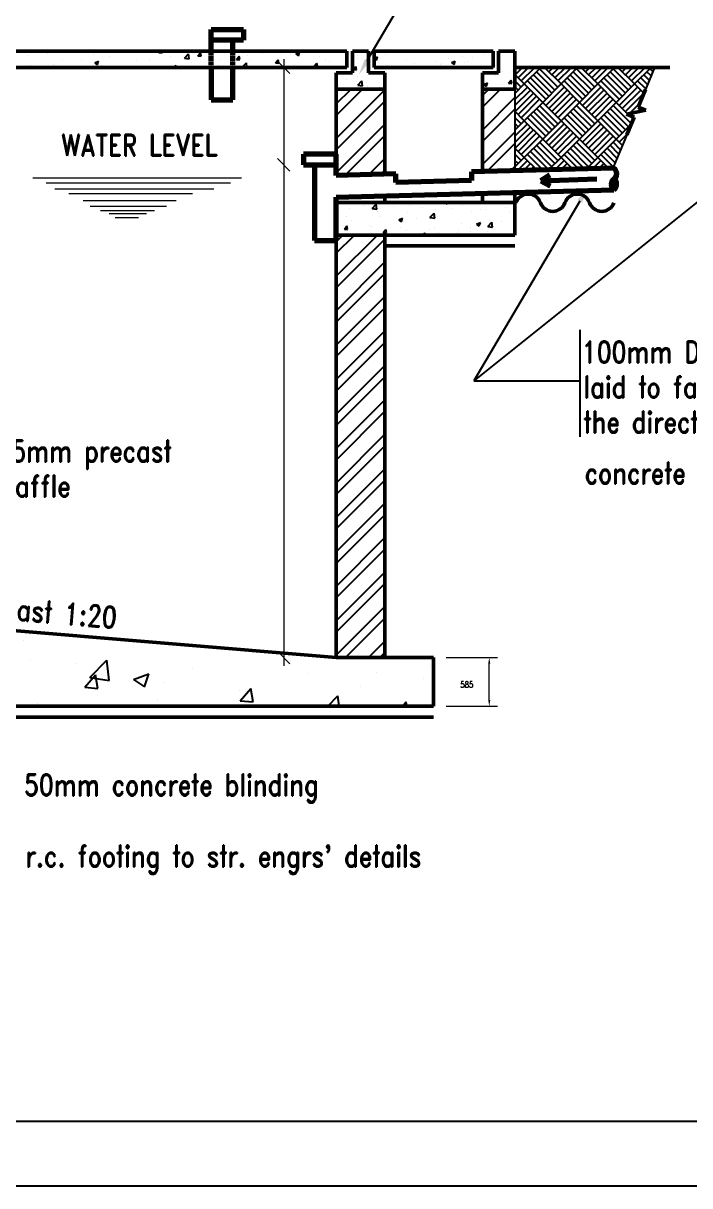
# Model space of a CAD drawing. Header units: inches. Extents: x 23 to 2032867, y 13 to 664695.
# Drawn here: x 1257301 to 1262341, y 494220 to 503013 of the extents above; entities that cross this region are included whole.
import ezdxf

# ---------------------------------------------------------------- set-up
doc = ezdxf.new("R2010")
doc.units = ezdxf.units.IN
doc.header["$MEASUREMENT"] = 0
doc.linetypes.add('DASHED2', pattern=[0.375, 0.25, -0.125])
for name, color, linetype, lineweight in [('DIMEXT', 7, 'Continuous', 9), ('DIMINT', 4, 'Continuous', 0), ('PIPES', 1, 'Continuous', 70), ('TXT2', 7, 'Continuous', 0), ('WALLS', 7, 'Continuous', 50)]:
    doc.layers.add(name, color=color, linetype=linetype, lineweight=lineweight)
for name, color, linetype in [('LIAB', 8, 'Continuous'), ('PLOTYR', 15, 'Continuous'), ('PLUMBING', 8, 'Continuous')]:
    doc.layers.add(name, color=color, linetype=linetype)
doc.styles.add('RomanS', font='romans.shx')
doc.styles.add('TXT1', font='romand__.ttf', dxfattribs={"width": 0.8, "height": 100})

msp = doc.modelspace()

# ---------------------------------------------------------------- linework, layer by layer
for p, q in [((1259901.192, 502730.131), (1260369.904, 503525.009)), ((1261018.713, 502667.361), (1261030.063, 502678.711)), ((1261020.42, 502622.738), (1261076.392, 502678.711)), ((1261043.584, 502599.574), (1261122.722, 502678.711)), ((1261066.749, 502576.409), (1261169.052, 502678.711)), ((1261089.914, 502553.244), (1261215.381, 502678.711)), ((1261344.727, 502530.079), (1261205.738, 502669.068)), ((1261367.892, 502553.244), (1261242.425, 502678.711)), ((1261252.068, 502669.068), (1261261.711, 502678.711)), ((1261275.233, 502645.903), (1261308.041, 502678.711)), ((1261298.397, 502622.738), (1261354.37, 502678.711)), ((1261321.562, 502599.574), (1261400.7, 502678.711)), ((1261344.727, 502576.409), (1261447.029, 502678.711)), ((1261367.892, 502553.244), (1261493.359, 502678.711)), ((1261622.705, 502530.079), (1261483.716, 502669.068)), ((1261645.87, 502553.244), (1261520.403, 502678.711)), ((1261530.046, 502669.068), (1261539.689, 502678.711)), ((1261553.21, 502645.903), (1261586.018, 502678.711)), ((1261576.375, 502622.738), (1261632.348, 502678.711)), ((1261599.54, 502599.574), (1261678.678, 502678.711)), ((1261622.705, 502576.409), (1261725.007, 502678.711)), ((1261645.87, 502553.244), (1261771.337, 502678.711)), ((1261900.683, 502530.079), (1261761.694, 502669.068)), ((1261923.848, 502553.244), (1261798.38, 502678.711)), ((1261808.023, 502669.068), (1261817.667, 502678.711)), ((1261831.188, 502645.903), (1261863.996, 502678.711)), ((1261854.353, 502622.738), (1261910.326, 502678.711)), ((1261877.518, 502599.574), (1261956.655, 502678.711)), ((1261900.683, 502576.409), (1262002.985, 502678.711)), ((1261923.848, 502553.244), (1262049.315, 502678.711)), ((1262075.234, 502678.711), (1262005.873, 502510.627)), ((1262062.029, 502646.711), (1262039.672, 502669.068)), ((1262064.226, 502652.034), (1262062.119, 502654.141)), ((1261089.914, 502553.244), (1261018.713, 502624.445)), ((1261066.749, 502530.079), (1261018.713, 502578.116)), ((1261252.068, 502437.42), (1261113.079, 502576.409)), ((1261275.233, 502460.585), (1261136.244, 502599.574)), ((1261298.397, 502483.75), (1261159.409, 502622.738)), ((1261321.562, 502506.914), (1261182.573, 502645.903)), ((1261530.046, 502437.42), (1261391.057, 502576.409)), ((1261553.21, 502460.585), (1261414.222, 502599.574)), ((1261576.375, 502483.75), (1261437.386, 502622.738)), ((1261599.54, 502506.914), (1261460.551, 502645.903)), ((1261808.023, 502437.42), (1261669.035, 502576.409)), ((1261831.188, 502460.585), (1261692.199, 502599.574)), ((1261854.353, 502483.75), (1261715.364, 502622.738)), ((1261877.518, 502506.914), (1261738.529, 502645.903)), ((1262007.895, 502515.526), (1261947.012, 502576.409)), ((1262021.428, 502548.322), (1261970.177, 502599.574)), ((1262034.962, 502581.119), (1261993.342, 502622.738)), ((1262048.495, 502613.915), (1262016.507, 502645.903)), ((1259667.363, 502402.108), (1259780.166, 502514.911)), ((1259667.363, 502315.24), (1259867.034, 502514.911)), ((1259667.363, 502141.504), (1260035.913, 502510.054)), ((1261018.713, 502482.043), (1261089.914, 502553.244)), ((1261043.584, 502506.914), (1261018.713, 502531.786)), ((1261018.713, 502435.713), (1261113.079, 502530.079)), ((1261018.713, 502514.911), (1261018.713, 501896.431)), ((1261018.713, 502389.384), (1261136.244, 502506.914)), ((1261020.42, 502483.75), (1261018.713, 502485.456)), ((1261020.42, 502344.761), (1261159.409, 502483.75)), ((1261228.903, 502414.255), (1261089.914, 502553.244)), ((1261228.903, 502414.255), (1261367.892, 502553.244)), ((1261252.068, 502391.09), (1261391.057, 502530.079)), ((1261275.233, 502367.925), (1261414.222, 502506.914)), ((1261298.397, 502344.761), (1261437.386, 502483.75)), ((1261506.881, 502414.255), (1261367.892, 502553.244)), ((1261506.881, 502414.255), (1261645.87, 502553.244)), ((1261530.046, 502391.09), (1261669.035, 502530.079)), ((1261553.21, 502367.925), (1261692.199, 502506.914)), ((1261576.375, 502344.761), (1261715.364, 502483.75)), ((1261784.859, 502414.255), (1261645.87, 502553.244)), ((1261784.859, 502414.255), (1261923.848, 502553.244)), ((1261808.023, 502391.09), (1261947.012, 502530.079)), ((1261831.188, 502367.925), (1261970.177, 502506.914)), ((1261854.353, 502344.761), (1261993.342, 502483.75)), ((1261994.361, 502482.73), (1261923.848, 502553.244)), ((1259667.363, 502054.636), (1260035.913, 502423.186)), ((1261043.584, 502321.596), (1261182.573, 502460.585)), ((1261066.749, 502298.431), (1261205.738, 502437.42)), ((1261089.914, 502275.266), (1261228.903, 502414.255)), ((1261344.727, 502252.101), (1261205.738, 502391.09)), ((1261367.892, 502275.266), (1261228.903, 502414.255)), ((1261321.562, 502321.596), (1261460.551, 502460.585)), ((1261344.727, 502298.431), (1261483.716, 502437.42)), ((1261367.892, 502275.266), (1261506.881, 502414.255)), ((1261622.705, 502252.101), (1261483.716, 502391.09)), ((1261645.87, 502275.266), (1261506.881, 502414.255)), ((1261599.54, 502321.596), (1261738.529, 502460.585)), ((1261622.705, 502298.431), (1261761.694, 502437.42)), ((1261645.87, 502275.266), (1261784.859, 502414.255)), ((1261899.627, 502253.157), (1261761.694, 502391.09)), ((1261871.578, 502327.535), (1261784.859, 502414.255)), ((1261886.413, 502330.49), (1261963.244, 502407.322)), ((1261089.914, 502275.266), (1261018.713, 502346.467)), ((1261066.749, 502252.101), (1261018.713, 502300.138)), ((1261252.068, 502159.442), (1261113.079, 502298.431)), ((1261275.233, 502182.607), (1261136.244, 502321.596)), ((1261298.397, 502205.772), (1261159.409, 502344.761)), ((1261321.562, 502228.937), (1261182.573, 502367.925)), ((1261530.046, 502159.442), (1261391.057, 502298.431)), ((1261553.21, 502182.607), (1261414.222, 502321.596)), ((1261576.375, 502205.772), (1261437.386, 502344.761)), ((1261599.54, 502228.937), (1261460.551, 502367.925)), ((1261808.023, 502159.442), (1261669.035, 502298.431)), ((1261831.188, 502182.607), (1261692.199, 502321.596)), ((1261854.353, 502205.772), (1261715.364, 502344.761)), ((1261877.518, 502228.937), (1261738.529, 502367.925)), ((1261944.267, 502342.016), (1261971.864, 502369.612)), ((1259667.363, 501880.9), (1260035.913, 502249.45)), ((1261018.713, 502204.065), (1261089.914, 502275.266)), ((1261043.584, 502228.937), (1261018.713, 502253.808)), ((1261018.713, 502157.735), (1261113.079, 502252.101)), ((1261018.713, 502111.406), (1261136.244, 502228.937)), ((1261228.903, 502136.277), (1261089.914, 502275.266)), ((1261228.903, 502136.277), (1261367.892, 502275.266)), ((1261252.068, 502113.112), (1261391.057, 502252.101)), ((1261275.233, 502089.948), (1261414.222, 502228.937)), ((1261506.881, 502136.277), (1261367.892, 502275.266)), ((1261506.881, 502136.277), (1261645.87, 502275.266)), ((1261530.046, 502113.112), (1261669.035, 502252.101)), ((1261553.21, 502089.948), (1261692.199, 502228.937)), ((1261784.859, 502136.277), (1261645.87, 502275.266)), ((1261784.859, 502136.277), (1261898.143, 502249.562)), ((1259736.178, 501862.847), (1260035.913, 502162.582)), ((1261020.42, 502205.772), (1261018.713, 502207.478)), ((1261020.42, 502066.783), (1261159.409, 502205.772)), ((1261043.584, 502043.618), (1261182.573, 502182.607)), ((1261066.749, 502020.453), (1261205.738, 502159.442)), ((1261089.914, 501997.288), (1261228.903, 502136.277)), ((1261367.892, 501997.288), (1261228.903, 502136.277)), ((1261298.397, 502066.783), (1261437.386, 502205.772)), ((1261321.562, 502043.618), (1261460.551, 502182.607)), ((1261344.727, 502020.453), (1261483.716, 502159.442)), ((1261367.892, 501997.288), (1261506.881, 502136.277)), ((1261645.87, 501997.288), (1261506.881, 502136.277)), ((1261576.375, 502066.783), (1261715.364, 502205.772)), ((1261599.54, 502043.618), (1261738.529, 502182.607)), ((1261622.705, 502020.453), (1261761.694, 502159.442)), ((1261645.87, 501997.288), (1261784.859, 502136.277)), ((1261865.288, 502169.944), (1261760.437, 501915.854)), ((1261831.959, 502089.176), (1261784.859, 502136.277)), ((1261808.023, 502113.112), (1261865.593, 502170.682)), ((1261089.914, 501997.288), (1261018.713, 502068.49)), ((1261275.233, 501904.629), (1261136.244, 502043.618)), ((1261298.397, 501927.794), (1261159.409, 502066.783)), ((1261321.562, 501950.959), (1261182.573, 502089.948)), ((1261344.727, 501974.124), (1261205.738, 502113.112)), ((1261547.56, 501910.279), (1261414.222, 502043.618)), ((1261576.375, 501927.794), (1261437.386, 502066.783)), ((1261599.54, 501950.959), (1261460.551, 502089.948)), ((1261622.705, 501974.124), (1261483.716, 502113.112)), ((1261777.825, 501957.992), (1261692.199, 502043.618)), ((1261791.359, 501990.788), (1261715.364, 502066.783)), ((1261804.892, 502023.584), (1261738.529, 502089.948)), ((1261818.426, 502056.38), (1261761.694, 502113.112)), ((1261831.188, 502089.948), (1261833.043, 502091.802)), ((1259914.586, 501867.518), (1260035.913, 501988.846)), ((1261066.749, 501974.124), (1261018.713, 502022.16)), ((1261018.713, 501926.087), (1261089.914, 501997.288)), ((1261043.584, 501950.959), (1261018.713, 501975.83)), ((1261035.835, 501896.879), (1261113.079, 501974.124)), ((1261083.41, 501898.125), (1261136.244, 501950.959)), ((1261186.381, 501900.822), (1261089.914, 501997.288)), ((1261231.528, 501902.004), (1261113.079, 502020.453)), ((1261273.712, 501903.108), (1261367.892, 501997.288)), ((1261321.287, 501904.354), (1261391.057, 501974.124)), ((1261457.265, 501907.915), (1261367.892, 501997.288)), ((1261368.863, 501905.6), (1261414.222, 501950.959)), ((1261502.413, 501909.097), (1261391.057, 502020.453)), ((1261559.165, 501910.583), (1261645.87, 501997.288)), ((1261606.74, 501911.829), (1261669.035, 501974.124)), ((1261728.15, 501915.008), (1261645.87, 501997.288)), ((1261654.315, 501913.075), (1261692.199, 501950.959)), ((1261764.292, 501925.196), (1261669.035, 502020.453)), ((1261020.42, 501927.794), (1261018.713, 501929.501)), ((1261130.986, 501899.371), (1261159.409, 501927.794)), ((1261178.561, 501900.617), (1261182.573, 501904.629)), ((1261416.438, 501906.846), (1261437.386, 501927.794)), ((1261701.891, 501914.321), (1261715.364, 501927.794)), ((1262553.95, 501785.588), (1260709.38, 500308.959)), ((1261509.438, 501666.001), (1260709.518, 500309.116)), ((1259667.363, 501099.087), (1259978.755, 501410.479)), ((1259667.363, 501359.692), (1259718.151, 501410.479)), ((1259667.363, 501272.824), (1259805.019, 501410.479)), ((1259667.363, 501012.219), (1260035.913, 501380.769)), ((1259667.363, 500838.483), (1260035.913, 501207.033)), ((1259667.363, 500751.615), (1260035.913, 501120.165)), ((1259667.363, 500577.879), (1260035.913, 500946.429)), ((1259667.363, 500491.011), (1260035.913, 500859.561)), ((1259667.363, 500317.275), (1260035.913, 500685.825)), ((1261511.335, 499883.908), (1261511.335, 500694.637)), ((1259667.363, 500230.407), (1260035.913, 500598.957)), ((1259667.363, 500056.671), (1260035.913, 500425.221)), ((1259667.363, 499969.803), (1260035.913, 500338.353)), ((1260709.518, 500309.116), (1261511.335, 500309.116)), ((1259667.363, 499796.066), (1260035.913, 500164.616)), ((1259667.363, 499709.198), (1260035.913, 500077.748)), ((1259667.363, 499535.462), (1260035.913, 499904.012)), ((1259667.363, 499448.594), (1260035.913, 499817.144)), ((1259667.363, 499274.858), (1260035.913, 499643.408)), ((1259667.363, 499187.99), (1260035.913, 499556.54)), ((1259667.363, 499014.254), (1260035.913, 499382.804)), ((1259667.363, 498927.386), (1260035.913, 499295.936)), ((1259667.363, 498753.65), (1260035.913, 499122.2)), ((1259667.363, 498666.782), (1260035.913, 499035.332)), ((1259667.363, 498493.045), (1260035.913, 498861.595)), ((1259667.363, 498406.177), (1260035.913, 498774.727)), ((1259667.363, 498232.441), (1260035.913, 498600.991)), ((1259736.951, 498215.161), (1260035.913, 498514.123)), ((1259910.687, 498215.161), (1260035.913, 498340.387)), ((1259997.555, 498215.161), (1260035.913, 498253.519)), ((1259667.363, 498215.161), (1260035.913, 498215.161))]:
    msp.add_line(p, q)
at = {"color": 0}
for p, q in [((1257332.368, 502766.843), (1257332.368, 502766.843)), ((1257487.458, 502787.261), (1257487.458, 502787.261)), ((1257836.169, 502776.587), (1257836.169, 502776.587)), ((1257950.597, 502763.874), (1257950.597, 502763.874)), ((1258157.438, 502790.09), (1258157.438, 502790.09)), ((1258257.09, 502741.256), (1258257.09, 502741.256)), ((1258327.414, 502790.77), (1258336.469, 502801.561)), ((1258327.414, 502790.77), (1258351.89, 502788.628)), ((1258351.902, 502788.617), (1258349.514, 502801.561)), ((1258412.181, 502761.674), (1258412.181, 502761.674)), ((1258519.477, 502748.078), (1258551.372, 502781.319)), ((1258519.477, 502748.078), (1258555.897, 502742.429)), ((1258555.909, 502742.418), (1258551.385, 502781.308)), ((1258621.132, 502765.073), (1258640.873, 502788.6)), ((1258621.132, 502765.073), (1258645.608, 502762.931)), ((1258645.62, 502762.919), (1258640.885, 502788.588)), ((1258669.65, 502800.977), (1258669.65, 502800.977)), ((1258670.801, 502795.722), (1258670.801, 502795.722)), ((1258782.241, 502739.521), (1258782.241, 502739.521)), ((1258790.981, 502801.561), (1258794.353, 502799.287)), ((1258794.365, 502799.275), (1258795.132, 502801.561)), ((1258888.25, 502791.741), (1258888.25, 502791.741)), ((1258914.85, 502739.376), (1258934.591, 502762.903)), ((1258914.85, 502739.376), (1258939.326, 502737.234)), ((1258939.338, 502737.222), (1258934.603, 502762.891)), ((1258994.93, 502770.224), (1258994.93, 502770.224)), ((1259013.335, 502737.218), (1259013.335, 502737.218)), ((1259106.85, 502782.504), (1259106.85, 502782.504)), ((1259205.182, 502799.057), (1259205.182, 502799.057)), ((1259208.568, 502713.679), (1259228.309, 502737.206)), ((1259233.056, 502711.525), (1259228.321, 502737.193)), ((1259252.15, 502778.211), (1259252.15, 502778.211)), ((1259325.451, 502773.268), (1259325.451, 502773.268)), ((1259362.488, 502780.23), (1259391.161, 502791.237)), ((1259362.488, 502780.23), (1259382.857, 502766.491)), ((1259382.87, 502766.479), (1259391.173, 502791.224)), ((1259544.051, 502764.032), (1259544.051, 502764.032)), ((1259827.902, 502770.285), (1259827.902, 502770.285)), ((1259829.985, 502748.489), (1259829.985, 502748.489)), ((1259954.013, 502748.594), (1259979.665, 502758.441)), ((1259954.013, 502745.397), (1259971.362, 502733.695)), ((1259971.374, 502733.682), (1259979.677, 502758.428)), ((1259981.252, 502745.56), (1259981.252, 502745.56)), ((1260036.826, 502774.704), (1260036.826, 502774.704)), ((1260199.852, 502736.323), (1260199.852, 502736.323)), ((1260520.246, 502744.547), (1260520.246, 502744.547)), ((1260622.76, 502758.044), (1260622.76, 502758.044)), ((1260700.738, 502749.957), (1260700.738, 502749.957)), ((1260777.851, 502778.462), (1260777.851, 502778.462)), ((1260939.553, 502790.95), (1260939.553, 502790.95)), ((1257358.539, 502694.601), (1257358.539, 502694.601)), ((1257527.655, 502704.338), (1257527.655, 502704.338)), ((1257597.354, 502735.594), (1257597.354, 502735.594)), ((1257740.344, 502735.041), (1257740.344, 502735.041)), ((1257841.408, 502713.746), (1257870.081, 502724.752)), ((1257841.408, 502713.746), (1257861.777, 502700.006)), ((1257861.789, 502699.995), (1257870.093, 502724.741)), ((1257895.956, 502693.711), (1257895.956, 502693.711)), ((1258154.576, 502727.759), (1258154.576, 502727.759)), ((1258365.147, 502684.472), (1258365.147, 502684.472)), ((1258429.912, 502680.95), (1258458.585, 502691.956)), ((1258429.912, 502680.95), (1258433.231, 502678.711)), ((1258454.157, 502678.711), (1258458.597, 502691.944)), ((1258575.4, 502713.306), (1258575.4, 502713.306)), ((1258774.52, 502696.225), (1258774.52, 502696.225)), ((1258956.512, 502680.298), (1258988.408, 502713.539)), ((1258956.512, 502680.298), (1258966.742, 502678.711)), ((1258992.47, 502678.711), (1258988.42, 502713.528)), ((1259208.568, 502713.679), (1259233.044, 502711.537)), ((1259350.272, 502688.299), (1259350.272, 502688.299)), ((1259407.044, 502688.953), (1259407.044, 502688.953)), ((1259502.286, 502687.982), (1259522.027, 502711.509)), ((1259502.286, 502687.982), (1259526.762, 502685.84)), ((1259526.774, 502685.828), (1259522.039, 502711.496)), ((1259589.087, 502729.292), (1259589.087, 502729.292)), ((1259619.733, 502719.655), (1259619.733, 502719.655)), ((1259796.004, 502662.285), (1259815.745, 502685.812)), ((1259796.004, 502662.285), (1259820.48, 502660.143)), ((1259820.492, 502660.13), (1259815.757, 502685.799)), ((1260106.535, 502690.081), (1260106.535, 502690.081)), ((1260261.626, 502710.5), (1260261.626, 502710.5)), ((1260418.452, 502727.087), (1260418.452, 502727.087)), ((1260454.788, 502697.92), (1260454.788, 502697.92)), ((1260461.923, 502708.964), (1260461.923, 502708.964)), ((1260539.497, 502714.638), (1260568.17, 502725.645)), ((1260539.497, 502714.638), (1260559.867, 502700.899)), ((1260559.879, 502700.886), (1260568.182, 502725.632)), ((1260637.052, 502717.851), (1260637.052, 502717.851)), ((1260661.629, 502724.136), (1260661.629, 502724.136)), ((1260928.744, 502650.998), (1260928.744, 502650.998)), ((1259745.479, 502585.985), (1259745.479, 502585.985)), ((1259825.005, 502612.169), (1259825.005, 502612.169)), ((1259830.583, 502544.738), (1259862.478, 502577.979)), ((1259867.014, 502539.077), (1259862.49, 502577.967)), ((1259984.294, 502626.978), (1259984.294, 502626.978)), ((1260783.93, 502549.766), (1260812.603, 502560.772)), ((1260804.312, 502536.013), (1260812.615, 502560.759)), ((1260869.338, 502618.519), (1260869.338, 502618.519)), ((1260970.876, 502559.497), (1260990.618, 502583.024)), ((1260995.364, 502557.342), (1260990.63, 502583.01)), ((1259682.907, 502545.543), (1259682.907, 502545.543)), ((1259830.583, 502544.738), (1259867.002, 502539.089)), ((1259896.294, 502515.074), (1259896.294, 502515.074)), ((1259901.508, 502536.307), (1259901.508, 502536.307)), ((1259998.808, 502528.57), (1259998.808, 502528.57)), ((1260773.013, 502465.342), (1260822.582, 502514.911)), ((1260773.013, 502378.474), (1260909.451, 502514.911)), ((1260783.93, 502549.766), (1260804.3, 502536.027)), ((1260922.646, 502546.616), (1260922.646, 502546.616)), ((1260970.876, 502559.497), (1260995.353, 502557.355)), ((1260773.013, 502204.737), (1261018.713, 502450.437)), ((1260773.013, 502117.869), (1261018.713, 502363.569)), ((1261913.16, 502285.953), (1261880.328, 502318.786)), ((1261900.683, 502298.431), (1261909.146, 502306.894)), ((1262002.122, 502353.541), (1262004.66, 502356.079)), ((1260773.013, 501944.133), (1261018.713, 502189.833)), ((1260806.625, 501890.877), (1261018.713, 502102.965)), ((1260003.789, 501869.854), (1260035.913, 501901.978)), ((1260985.033, 501895.549), (1261018.713, 501929.229)), ((1259766.157, 501613.966), (1259766.157, 501613.966)), ((1259868.671, 501627.463), (1259868.671, 501627.463)), ((1259884.021, 501637.255), (1259884.021, 501637.255)), ((1259939.165, 501611.374), (1259971.06, 501644.616)), ((1259939.165, 501611.374), (1259975.585, 501605.726)), ((1259975.596, 501605.714), (1259971.072, 501644.604)), ((1260023.762, 501647.881), (1260023.762, 501647.881)), ((1260102.621, 501628.018), (1260102.621, 501628.018)), ((1260220.694, 501630.878), (1260220.694, 501630.878)), ((1260321.222, 501618.782), (1260321.222, 501618.782)), ((1260414.952, 501607.36), (1260414.952, 501607.36)), ((1260489.079, 501656.179), (1260505.387, 501645.18)), ((1260505.398, 501645.167), (1260509.093, 501656.179)), ((1260539.822, 501609.546), (1260539.822, 501609.546)), ((1260621.793, 501633.575), (1260621.793, 501633.575)), ((1260672.08, 501655.316), (1260672.08, 501655.316)), ((1260758.422, 501600.31), (1260758.422, 501600.31)), ((1260793.394, 501601.876), (1260793.394, 501601.876)), ((1260890.68, 501646.08), (1260890.68, 501646.08)), ((1260948.484, 501622.294), (1260948.484, 501622.294)), ((1259743.064, 501548.892), (1259743.064, 501548.892)), ((1259785.17, 501521.608), (1259785.17, 501521.608)), ((1259981.879, 501589.885), (1259981.879, 501589.885)), ((1259992.011, 501547.824), (1259992.011, 501547.824)), ((1260140.947, 501526.843), (1260169.619, 501537.849)), ((1260140.947, 501526.843), (1260161.316, 501513.103)), ((1260161.327, 501513.09), (1260169.63, 501537.836)), ((1260174.655, 501520.417), (1260174.655, 501520.417)), ((1260204.7, 501578.527), (1260204.7, 501578.527)), ((1260277.169, 501533.913), (1260277.169, 501533.913)), ((1260376.2, 501543.594), (1260408.096, 501576.836)), ((1260376.2, 501543.594), (1260412.62, 501537.946)), ((1260412.631, 501537.933), (1260408.107, 501576.823)), ((1260432.26, 501554.331), (1260432.26, 501554.331)), ((1260690.88, 501588.379), (1260690.88, 501588.379)), ((1260729.451, 501494.047), (1260758.124, 501505.053)), ((1260749.832, 501480.294), (1260758.135, 501505.04)), ((1260813.235, 501475.814), (1260845.131, 501509.056)), ((1260829.503, 501527.958), (1260829.503, 501527.958)), ((1260849.666, 501470.153), (1260845.142, 501509.043)), ((1260920.231, 501509.523), (1260920.231, 501509.523)), ((1260977.022, 501591.073), (1260977.022, 501591.073)), ((1259716.208, 501484.108), (1259716.208, 501484.108)), ((1259729.56, 501455.891), (1259749.302, 501479.418)), ((1259729.56, 501455.891), (1259754.037, 501453.75)), ((1259754.048, 501453.737), (1259749.313, 501479.405)), ((1259760.944, 501465.951), (1259760.944, 501465.951)), ((1259916.035, 501486.369), (1259916.035, 501486.369)), ((1259934.808, 501474.872), (1259934.808, 501474.872)), ((1260023.279, 501430.194), (1260043.02, 501453.721)), ((1260023.279, 501430.194), (1260047.755, 501428.053)), ((1260047.766, 501428.04), (1260043.031, 501453.708)), ((1260153.409, 501465.636), (1260153.409, 501465.636)), ((1260199.72, 501442.207), (1260199.72, 501442.207)), ((1260322.016, 501410.479), (1260336.738, 501428.024)), ((1260339.983, 501410.479), (1260336.749, 501428.011)), ((1260372.009, 501456.399), (1260372.009, 501456.399)), ((1260409.973, 501471.04), (1260409.973, 501471.04)), ((1260442.601, 501427.537), (1260442.601, 501427.537)), ((1260583.153, 501426.868), (1260583.153, 501426.868)), ((1260590.609, 501447.163), (1260590.609, 501447.163)), ((1260616.814, 501497.255), (1260616.814, 501497.255)), ((1260681.416, 501468.53), (1260681.416, 501468.53)), ((1260685.667, 501440.364), (1260685.667, 501440.364)), ((1260729.451, 501494.047), (1260749.82, 501480.307)), ((1260809.21, 501437.927), (1260809.21, 501437.927)), ((1260813.235, 501475.814), (1260849.655, 501470.166)), ((1260840.757, 501460.782), (1260840.757, 501460.782)), ((1261018.353, 501419.611), (1261018.353, 501419.611)), ((1259987.031, 501411.504), (1259987.031, 501411.504)), ((1257302.045, 498342.978), (1257302.045, 498342.978)), ((1257359.605, 498389.965), (1257359.605, 498389.965)), ((1258204.83, 498321.483), (1258204.83, 498321.483)), ((1257354.074, 498198.672), (1257354.074, 498198.672)), ((1257704.974, 498169.941), (1257704.974, 498169.941)), ((1257805.574, 498063.62), (1257933.155, 498196.587)), ((1257951.261, 498041.016), (1257933.164, 498196.577)), ((1259322.106, 498193.281), (1259322.106, 498193.281)), ((1257767.922, 497990.892), (1257846.889, 498085)), ((1257865.837, 497982.315), (1257846.897, 498084.989)), ((1258135.569, 498048.45), (1258250.26, 498092.475)), ((1258217.055, 497993.481), (1258250.268, 498092.464)), ((1258579.375, 498132.996), (1258579.375, 498132.996)), ((1259453.777, 498096.051), (1259453.777, 498096.051)), ((1259970.516, 498104.973), (1259970.516, 498104.973)), ((1260380.572, 498158.958), (1260380.572, 498158.958)), ((1257767.922, 497990.892), (1257865.828, 497982.326)), ((1257805.574, 498063.62), (1257951.252, 498041.027)), ((1258135.569, 498048.45), (1258217.047, 497993.492)), ((1258366.847, 498029.309), (1258366.847, 498029.309)), ((1259853.286, 497996.398), (1259853.286, 497996.398)), ((1260328.178, 498059.106), (1260328.178, 498059.106)), ((1258936.036, 497968.781), (1258936.036, 497968.781)), ((1258942.794, 497888.104), (1259021.761, 497982.212)), ((1259040.709, 497879.526), (1259021.769, 497982.2)), ((1259605.634, 497846.611), (1259681.296, 497925.467)), ((1259690.477, 497846.611), (1259681.304, 497925.455)), ((1257411.589, 497865.337), (1257411.589, 497865.337)), ((1258315.673, 497887.109), (1258315.673, 497887.109)), ((1258942.794, 497888.104), (1259040.7, 497879.538)), ((1259025.921, 497891.536), (1259025.921, 497891.536)), ((1260169.099, 497846.611), (1260196.633, 497879.424)), ((1260202.692, 497846.611), (1260196.641, 497879.411))]:
    msp.add_line(p, q, dxfattribs=at)
at = {"lineweight": 0}
for p, q in [((1257372.659, 501843.462), (1258950.678, 501843.462)), ((1257475.127, 501806.597), (1258868.703, 501806.597)), ((1257540.707, 501761.54), (1258741.641, 501761.54)), ((1257647.275, 501724.674), (1258581.79, 501724.674)), ((1257753.842, 501671.425), (1258458.827, 501671.425)), ((1257807.126, 501630.463), (1258385.05, 501630.463)), ((1257885.002, 501597.694), (1258294.877, 501597.694)), ((1257950.582, 501573.117), (1258233.396, 501573.117)), ((1257995.669, 501544.444), (1258171.915, 501544.444))]:
    msp.add_line(p, q, dxfattribs=at)
for points in [[(1259918.829, 502719.731), (1259883.555, 502740.531), (1259838.792, 502624.309)], [(1261491.8, 501676.399), (1261527.076, 501655.602), (1261571.827, 501771.829)]]:
    msp.add_solid(points)
at = {"layer": 'DIMEXT'}
for p, q in [((1260498.963, 498215.161), (1260888.023, 498215.161)), ((1260825.023, 497893.861), (1260825.023, 498167.911)), ((1260498.963, 497846.611), (1260888.023, 497846.611))]:
    msp.add_line(p, q, dxfattribs=at)
for points in [[(1260817.148, 498167.911), (1260832.898, 498167.911), (1260825.023, 498215.161)], [(1260817.148, 497893.861), (1260832.898, 497893.861), (1260825.023, 497846.611)]]:
    msp.add_solid(points, dxfattribs=at)
at = {"layer": 'DIMINT'}
for p, q in [((1259270.561, 502741.711), (1259270.561, 501878.611)), ((1259317.811, 502631.461), (1259223.311, 502725.961)), ((1259317.811, 501894.361), (1259223.311, 501988.861)), ((1259317.811, 501894.361), (1259223.311, 501988.861)), ((1259270.561, 502004.611), (1259270.561, 498152.161)), ((1259317.811, 498167.911), (1259223.311, 498262.411))]:
    msp.add_line(p, q, dxfattribs=at)
at = {"layer": 'LIAB', "color": 7, "linetype": 'Continuous', "ltscale": 256.031999}
msp.add_line((1241543.463, 494709.46, 0), (1280533.166, 494709.46, 0), dxfattribs=at)
at = {"layer": 'PIPES'}
for p, q in [((1258721.891, 502883.461), (1258721.891, 502965.361)), ((1258721.891, 502965.361), (1258967.591, 502965.361)), ((1258967.591, 502965.361), (1258967.591, 502883.461)), ((1258721.891, 502801.561), (1258721.891, 502883.461)), ((1258967.591, 502883.461), (1258721.891, 502883.461)), ((1258885.691, 502801.561), (1258885.691, 502883.461)), ((1258721.891, 502678.711), (1258721.891, 502433.011)), ((1258885.691, 502433.011), (1258885.691, 502678.711)), ((1258721.891, 502433.011), (1258885.691, 502433.011)), ((1259667.363, 502023.511), (1259421.663, 502023.511)), ((1259421.663, 502023.511), (1259421.663, 501941.611)), ((1259667.363, 501941.611), (1259667.363, 502023.511)), ((1259421.663, 501941.611), (1259667.363, 501941.611)), ((1259503.563, 501941.611), (1259503.563, 501369.529)), ((1259667.363, 501861.045), (1259667.363, 501941.611)), ((1260117.813, 501872.84), (1259667.363, 501861.045)), ((1260117.813, 501807.298), (1260117.813, 501872.84)), ((1261768.053, 501916.053), (1260691.113, 501887.852)), ((1260691.113, 501887.852), (1260691.113, 501822.31)), ((1261283.489, 501863.697), (1261214.033, 501820.296)), ((1260691.113, 501822.31), (1260117.813, 501807.298)), ((1261214.033, 501820.296), (1261638.683, 501835.125)), ((1261214.033, 501820.296), (1261286.347, 501781.846)), ((1259667.363, 501697.188), (1261768.053, 501752.197)), ((1259667.363, 501369.529), (1259667.363, 501697.188)), ((1259503.563, 501369.529), (1259667.363, 501369.529))]:
    msp.add_line(p, q, dxfattribs=at)
at = {"layer": 'PIPES', "linetype": 'DASHED2'}
for p, q in [((1258721.891, 502678.711), (1258721.891, 502801.561)), ((1258885.691, 502678.711), (1258885.691, 502801.561))]:
    msp.add_line(p, q, dxfattribs=at)
at = {"layer": 'PIPES'}
for centre, radius, start, end in [((1261737.341, 501875.103), 51.187, 306.8698978, 53.1301022), ((1261706.641, 501876.549), 81.9, 322.1474307, 358.9886458), ((1261798.766, 501793.203), 51.188, 126.8698978, 233.1301022), ((1261798.766, 501793.203), 42.997, 129.6856446, 223.7903802), ((1261729.215, 501797.167), 51.188, 318.7962308, 34.6797935), ((1261729.215, 501797.167), 59.378, 310.8509051, 37.6076397)]:
    msp.add_arc(centre, radius, start, end, dxfattribs=at)
at = {"layer": 'PLOTYR', "color": 1, "linetype": 'Continuous', "ltscale": 250}
msp.add_line((1240925.72, 494220.479, 0), (1281022.147, 494220.479, 0), dxfattribs=at)
at = {"layer": 'WALLS'}
for p, q in [((1259749.263, 502801.561), (1255162.863, 502801.561)), ((1258848.363, 502801.561), (1259749.263, 502801.561)), ((1259749.263, 502801.561), (1259749.263, 502678.711)), ((1259913.063, 502801.561), (1259790.213, 502801.561)), ((1259790.213, 502801.561), (1259790.213, 502637.761)), ((1259913.063, 502637.761), (1259913.063, 502801.561)), ((1260854.913, 502801.561), (1259954.013, 502801.561)), ((1259954.013, 502801.561), (1259954.013, 502678.711)), ((1260854.913, 502678.711), (1260854.913, 502801.561)), ((1260895.863, 502637.761), (1260895.863, 502801.561)), ((1260895.863, 502801.561), (1261018.713, 502801.561)), ((1261018.713, 502801.561), (1261018.713, 502514.911)), ((1255162.863, 502678.711), (1259749.263, 502678.711)), ((1259749.263, 502678.711), (1258848.363, 502678.711)), ((1259954.013, 502678.711), (1260854.913, 502678.711)), ((1262190.41, 502678.711), (1261018.713, 502678.711)), ((1259790.213, 502637.761), (1259667.363, 502637.761)), ((1259667.363, 502637.761), (1259667.363, 502514.911)), ((1260035.913, 502637.761), (1259913.063, 502637.761)), ((1260035.913, 502514.911), (1260035.913, 502637.761)), ((1260773.013, 502514.911), (1260773.013, 502637.761)), ((1260773.013, 502637.761), (1260895.863, 502637.761)), ((1259667.363, 502514.911), (1260035.913, 502514.911)), ((1259667.363, 501861.045), (1259667.363, 502514.911)), ((1259667.363, 502514.911), (1260035.913, 502514.911)), ((1260035.913, 502514.911), (1260035.913, 501870.695)), ((1261018.713, 502514.911), (1260773.013, 502514.911)), ((1260773.013, 501889.997), (1260773.013, 502514.911)), ((1260773.013, 502514.911), (1261018.713, 502514.911)), ((1262005.873, 502510.627), (1261951.201, 502378.139)), ((1262007.982, 502354.708), (1261863.18, 502325.862)), ((1261863.18, 502325.862), (1261919.96, 502302.431)), ((1261919.96, 502302.431), (1261865.288, 502169.944)), ((1261951.201, 502378.139), (1262007.982, 502354.708)), ((1260035.913, 501870.695), (1259667.363, 501861.045)), ((1261018.713, 501896.431), (1260773.013, 501889.997)), ((1260035.913, 501706.839), (1260035.913, 501656.179)), ((1260773.013, 501656.179), (1260773.013, 501726.141)), ((1261018.713, 501656.179), (1261018.713, 501732.575)), ((1261018.713, 501656.179), (1259667.363, 501656.179)), ((1259667.363, 501656.179), (1259667.363, 501410.479)), ((1261018.713, 501410.479), (1261018.713, 501656.179)), ((1259667.363, 501410.479), (1261018.713, 501410.479)), ((1260035.913, 501410.479), (1259667.363, 501410.479)), ((1259667.363, 501410.479), (1259667.363, 498215.161)), ((1260035.913, 498215.161), (1260035.913, 501410.479)), ((1261018.713, 501328.579), (1260035.913, 501328.579)), ((1255244.763, 498583.711), (1259667.363, 498215.161)), ((1259667.363, 498215.161), (1260404.463, 498215.161)), ((1260404.463, 498215.161), (1260404.463, 497846.611)), ((1254507.663, 497846.611), (1260404.463, 497846.611)), ((1260404.463, 497846.611), (1254507.663, 497846.611)), ((1254507.663, 497764.711), (1260404.463, 497764.711))]:
    msp.add_line(p, q, dxfattribs=at)
for centre, start, end in [((1261119.29, 501622.802), 19.4712202, 160.5287798), ((1261489.927, 501622.802), 19.4712202, 160.5287798), ((1261304.609, 501688.322), 199.4712202, 340.5287798), ((1261675.246, 501688.322), 199.4712202, 340.5287798)]:
    msp.add_arc(centre, 98.28, start, end, dxfattribs=at)

# ---------------------------------------------------------------- texts
at = {"layer": 'PLUMBING', "style": 'RomanS', "width": 0.8}
for s, p in [('1170', (1259270.505, 502309.982)), ('"Z"', (1259270.494, 500078.278))]:
    msp.add_text(s, height=0.1134, rotation=90, dxfattribs=at).set_placement(p)
msp.add_text('585', height=47.25, dxfattribs=at).set_placement((1260607.223, 497987.615))
at = {"layer": 'TXT2', "style": 'TXT1', "width": 0.8}
for s, p in [('WATER LEVEL', (1257589.182, 502008.65)), ('100mm Diam. soil pipe', (1261525.977, 500445.097)), ('laid to fall in 1:40 in', (1261537.323, 500179.897)), ('the direction of arrows.', (1261537.323, 499914.697)), ('50-75mm precast', (1256733.567, 499694.874)), ('concrete benching', (1261546.944, 499528.504)), ('r.c. baffle', (1256733.567, 499429.674)), ('50mm concrete blinding', (1257307.567, 497170.536)), ("r.c. footing to str. engrs' details", (1257317.921, 496631.835))]:
    msp.add_text(s, height=163.8, dxfattribs=at).set_placement(p)
msp.add_text('slope of at least 1:20', height=163.8, rotation=355.2333333, dxfattribs=at).set_placement((1256003.727, 498601.793))

doc.saveas('drawing.dxf')
